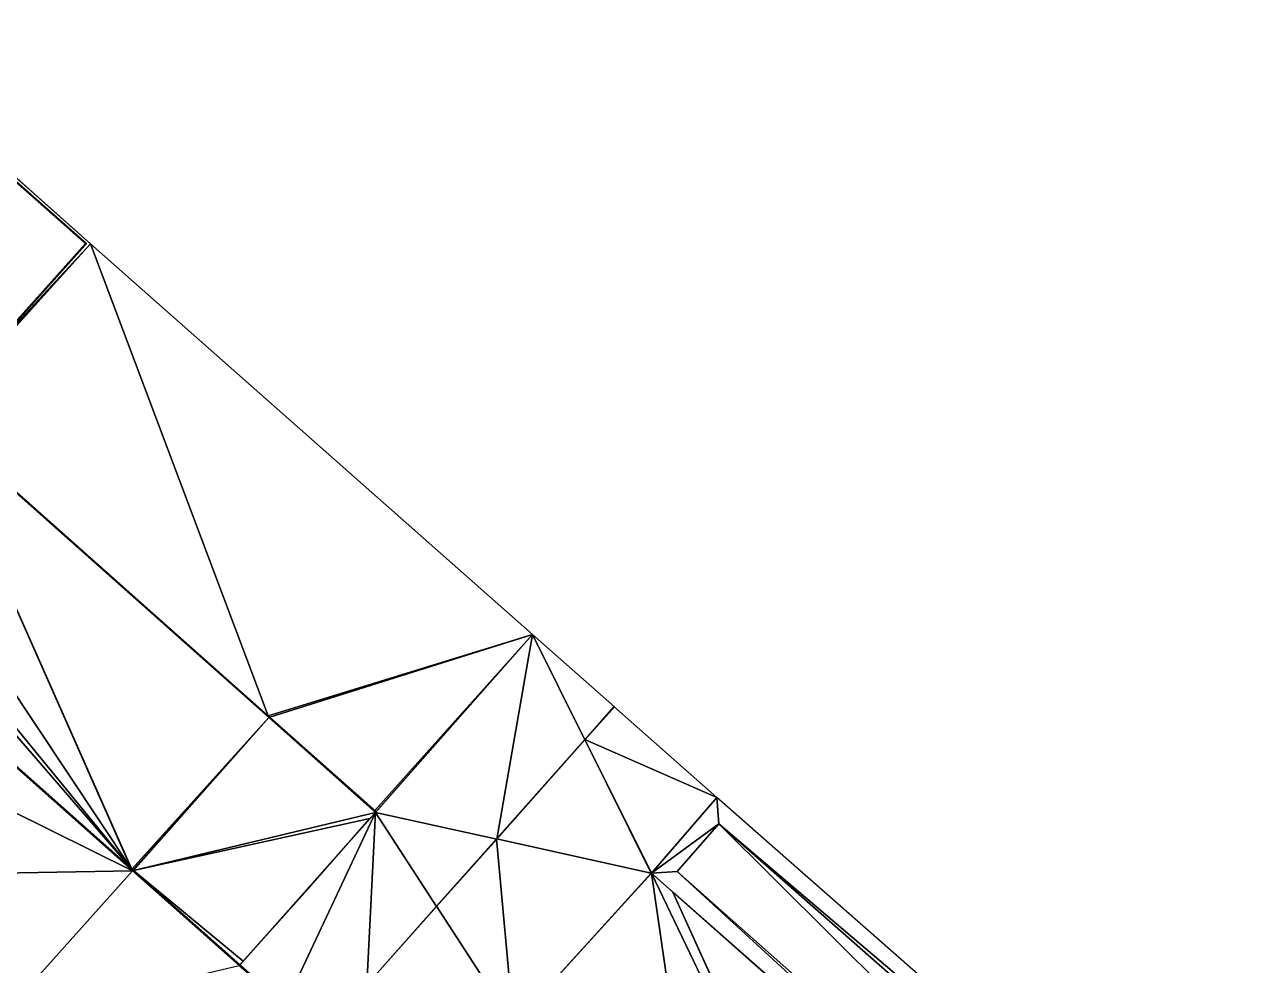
# Model space of a CAD drawing. Header units: metres. Extents: x 1634389 to 1634634, y 8249577 to 8249800.
# Drawn here: x 1634437.72 to 1634467.7, y 8249768.64 to 8249791.58 of the extents above; entities that cross this region are included whole.
import ezdxf

# ---------------------------------------------------------------- set-up
doc = ezdxf.new("R2010")
doc.units = ezdxf.units.M
doc.header["$LTSCALE"] = 2
doc.linetypes.add('CACHE2', pattern=[4.7625, 3.175, -1.5875])
for name, color, linetype in [('CONTOUR-BATIMENT', 5, 'Continuous'), ('MNT-02-BASSIN-FF-30', 205, 'Continuous'), ('MNT-02-BATIMENT FINI-FF-0', 1, 'Continuous'), ('MNT-02-BETON DESACTIVE FF-35', 7, 'Continuous'), ('MNT-02-ESPACE VERT-FF-30', 221, 'Continuous'), ('MNT-02-ESPACE VERT-PRIVE-FF-30', 222, 'CACHE2'), ('MNT-02-EVERGREEN-FF-45', 7, 'Continuous'), ('MNT-02-VOIRIE LEGERE-FF-45', 7, 'Continuous')]:
    doc.layers.add(name, color=color, linetype=linetype)

msp = doc.modelspace()

# ---------------------------------------------------------------- linework, layer by layer
at = {"layer": 'CONTOUR-BATIMENT', "linetype": 'CACHE2', "ltscale": 0.05, "const_width": 0.05, "flags": 128}
msp.add_lwpolyline([(1634435.438, 8249782.018), (1634429.485, 8249787.304), (1634433.218, 8249791.542), (1634439.216, 8249786.24)], close=True, dxfattribs=at)
at = {"layer": 'MNT-02-BASSIN-FF-30', "color": 1, "linetype": 'ByBlock'}
for points in [[(1634454.601, 8249772.733, 99.4), (1634453.001, 8249770.891, 99.35), (1634454.644, 8249772.096, 99.1)], [(1634475.232, 8249754.595, 99.4), (1634454.601, 8249772.733, 99.4), (1634454.644, 8249772.096, 99.1)], [(1634454.644, 8249772.096, 99.1), (1634453.001, 8249770.891, 99.35), (1634453.633, 8249770.933, 99.06)], [(1634473.829, 8249753.027, 99.05), (1634454.644, 8249772.096, 99.1), (1634453.633, 8249770.933, 99.06)], [(1634474.935, 8249754.257, 99.1), (1634454.644, 8249772.096, 99.1), (1634473.829, 8249753.027, 99.05)], [(1634474.935, 8249754.257, 99.1), (1634475.232, 8249754.595, 99.4), (1634454.644, 8249772.096, 99.1)], [(1634453.001, 8249770.891, 99.35), (1634473.532, 8249752.69, 99.35), (1634453.633, 8249770.933, 99.06)], [(1634473.532, 8249752.69, 99.35), (1634473.829, 8249753.027, 99.05), (1634453.633, 8249770.933, 99.06)]]:
    msp.add_3dface(points, dxfattribs=at)
at = {"layer": 'MNT-02-BATIMENT FINI-FF-0', "color": 5, "linetype": 'ByBlock'}
msp.add_3dface([(1634435.45, 8249781.991, 99.642), (1634439.322, 8249786.235, 99.72), (1634433.34, 8249791.556, 99.78)], dxfattribs=at)
at = {"layer": 'MNT-02-BETON DESACTIVE FF-35', "color": 6, "linetype": 'ByBlock'}
for points in [[(1634435.45, 8249781.991, 99.292), (1634439.322, 8249786.235, 99.37), (1634433.344, 8249791.538, 99.43)], [(1634439.322, 8249786.235, 99.37), (1634435.45, 8249781.991, 99.292), (1634435.469, 8249781.974, 99.292)]]:
    msp.add_3dface(points, dxfattribs=at)
at = {"layer": 'MNT-02-ESPACE VERT-FF-30', "linetype": 'ByBlock'}
for points in [[(1634439.322, 8249786.235, 99.42), (1634435.436, 8249782.054, 99.343), (1634435.457, 8249781.998, 99.342)], [(1634439.322, 8249786.235, 99.42), (1634435.457, 8249781.998, 99.342), (1634443.655, 8249774.728, 99.29)], [(1634450.103, 8249776.707, 99.41), (1634439.322, 8249786.235, 99.42), (1634443.655, 8249774.728, 99.29)], [(1634450.103, 8249776.707, 99.41), (1634443.655, 8249774.728, 99.29), (1634443.695, 8249774.693, 99.29)], [(1634450.103, 8249776.707, 99.41), (1634443.695, 8249774.693, 99.29), (1634446.261, 8249772.416, 99.31)], [(1634450.103, 8249776.707, 99.41), (1634446.261, 8249772.416, 99.31), (1634446.292, 8249772.396, 99.311)], [(1634446.292, 8249772.396, 99.311), (1634446.273, 8249772.373, 99.31), (1634450.103, 8249776.707, 99.41)], [(1634450.103, 8249776.707, 99.41), (1634446.273, 8249772.373, 99.31), (1634449.229, 8249771.722, 99.328)], [(1634450.103, 8249776.707, 99.41), (1634449.229, 8249771.722, 99.328), (1634451.382, 8249774.14, 99.384)], [(1634450.103, 8249776.707, 99.41), (1634451.382, 8249774.14, 99.384), (1634452.098, 8249774.944, 99.406)], [(1634446.271, 8249772.373, 99.31), (1634442.962, 8249768.649, 99.246), (1634442.963, 8249768.648, 99.246)], [(1634446.271, 8249772.373, 99.31), (1634442.963, 8249768.648, 99.246), (1634446.273, 8249772.373, 99.31)], [(1634444.07, 8249767.681, 99.27), (1634446.273, 8249772.373, 99.31), (1634442.963, 8249768.648, 99.246)], [(1634446.062, 8249768.167, 99.55), (1634446.273, 8249772.373, 99.31), (1634444.07, 8249767.681, 99.27)], [(1634447.765, 8249770.079, 99.416), (1634446.273, 8249772.373, 99.31), (1634446.062, 8249768.167, 99.55)], [(1634446.272, 8249772.374, 99.31), (1634446.271, 8249772.373, 99.31), (1634446.273, 8249772.373, 99.31)], [(1634446.292, 8249772.396, 99.311), (1634446.272, 8249772.374, 99.31), (1634446.273, 8249772.373, 99.31)], [(1634447.765, 8249770.079, 99.416), (1634449.229, 8249771.722, 99.328), (1634446.273, 8249772.373, 99.31)]]:
    msp.add_3dface(points, dxfattribs=at)
at = {"layer": 'MNT-02-ESPACE VERT-PRIVE-FF-30', "linetype": 'ByBlock'}
for points in [[(1634454.601, 8249772.733, 99.4), (1634452.089, 8249774.952, 99.406), (1634451.377, 8249774.151, 99.384)], [(1634451.377, 8249774.151, 99.384), (1634449.221, 8249771.724, 99.328), (1634453, 8249770.891, 99.35)], [(1634453.001, 8249770.892, 99.35), (1634454.601, 8249772.733, 99.4), (1634451.377, 8249774.151, 99.384)], [(1634453, 8249770.891, 99.35), (1634453.001, 8249770.892, 99.35), (1634451.377, 8249774.151, 99.384)], [(1634449.221, 8249771.724, 99.328), (1634447.763, 8249770.082, 99.416), (1634449.64, 8249767.195, 99.55)], [(1634452.999, 8249770.89, 99.35), (1634453, 8249770.891, 99.35), (1634449.221, 8249771.724, 99.328)], [(1634452.999, 8249770.89, 99.35), (1634449.221, 8249771.724, 99.328), (1634449.64, 8249767.195, 99.55)], [(1634453.001, 8249770.888, 99.35), (1634453, 8249770.89, 99.35), (1634449.64, 8249767.195, 99.55)], [(1634453, 8249770.89, 99.35), (1634452.999, 8249770.89, 99.35), (1634449.64, 8249767.195, 99.55)], [(1634449.64, 8249767.195, 99.55), (1634454.114, 8249763.209, 99.549), (1634453.001, 8249770.888, 99.35)], [(1634453.003, 8249770.887, 99.35), (1634453.001, 8249770.888, 99.35), (1634454.114, 8249763.209, 99.549)], [(1634453.527, 8249770.425, 99.35), (1634453.003, 8249770.887, 99.35), (1634458.593, 8249759.218, 99.55)], [(1634454.114, 8249763.209, 99.549), (1634458.593, 8249759.218, 99.55), (1634453.003, 8249770.887, 99.35)], [(1634453.527, 8249770.425, 99.35), (1634458.593, 8249759.218, 99.55), (1634458.634, 8249759.182, 99.55)], [(1634458.634, 8249759.182, 99.55), (1634473.532, 8249752.69, 99.35), (1634453.527, 8249770.425, 99.35)], [(1634470.663, 8249755.32, 99.308), (1634453.527, 8249770.425, 99.35), (1634473.532, 8249752.69, 99.35)], [(1634447.763, 8249770.082, 99.416), (1634446.062, 8249768.167, 99.55), (1634449.64, 8249767.195, 99.55)]]:
    msp.add_3dface(points, dxfattribs=at)
at = {"layer": 'MNT-02-EVERGREEN-FF-45', "color": 1, "linetype": 'ByBlock'}
for points in [[(1634429.479, 8249787.297, 99.23), (1634428.163, 8249785.836, 99.192), (1634440.313, 8249771.003, 99.041)], [(1634435.45, 8249781.991, 99.192), (1634429.479, 8249787.297, 99.23), (1634440.313, 8249771.003, 99.041)], [(1634427.824, 8249785.451, 99.182), (1634440.313, 8249771.003, 99.041), (1634428.163, 8249785.836, 99.192)], [(1634426.162, 8249783.581, 99.134), (1634440.313, 8249771.003, 99.041), (1634427.824, 8249785.451, 99.182)], [(1634443.652, 8249774.737, 99.141), (1634435.466, 8249782.009, 99.192), (1634435.45, 8249781.991, 99.192)], [(1634440.333, 8249770.985, 99.041), (1634443.671, 8249774.685, 99.14), (1634435.45, 8249781.991, 99.192)], [(1634443.652, 8249774.737, 99.141), (1634435.45, 8249781.991, 99.192), (1634443.671, 8249774.685, 99.14)], [(1634440.313, 8249771.003, 99.041), (1634440.333, 8249770.985, 99.041), (1634435.45, 8249781.991, 99.192)], [(1634443.699, 8249774.694, 99.141), (1634443.652, 8249774.737, 99.141), (1634443.671, 8249774.685, 99.14)], [(1634440.333, 8249770.985, 99.041), (1634440.361, 8249770.961, 99.04), (1634443.671, 8249774.685, 99.14)], [(1634440.361, 8249770.961, 99.04), (1634440.37, 8249770.953, 99.04), (1634443.671, 8249774.685, 99.14)], [(1634440.37, 8249770.953, 99.04), (1634446.271, 8249772.373, 99.16), (1634443.671, 8249774.685, 99.14)], [(1634443.699, 8249774.694, 99.141), (1634443.671, 8249774.685, 99.14), (1634446.272, 8249772.374, 99.16)], [(1634446.271, 8249772.373, 99.16), (1634446.272, 8249772.374, 99.16), (1634443.671, 8249774.685, 99.14)], [(1634446.272, 8249772.374, 99.16), (1634446.289, 8249772.393, 99.16), (1634443.699, 8249774.694, 99.141)], [(1634446.138, 8249772.221, 99.157), (1634446.271, 8249772.373, 99.16), (1634440.37, 8249770.953, 99.04)], [(1634440.37, 8249770.953, 99.04), (1634443.051, 8249768.748, 99.098), (1634446.138, 8249772.221, 99.157)], [(1634444.634, 8249770.511, 99.129), (1634446.138, 8249772.221, 99.157), (1634443.051, 8249768.748, 99.098)], [(1634440.37, 8249770.953, 99.04), (1634442.962, 8249768.649, 99.096), (1634443.051, 8249768.748, 99.098)]]:
    msp.add_3dface(points, dxfattribs=at)
at = {"layer": 'MNT-02-VOIRIE LEGERE-FF-45', "linetype": 'ByBlock'}
for points in [[(1634426.133, 8249783.581, 99.134), (1634423.333, 8249779.38, 99.21), (1634440.35, 8249770.948, 99.04)], [(1634426.148, 8249783.598, 99.134), (1634426.133, 8249783.581, 99.134), (1634440.289, 8249771.04, 99.041)], [(1634440.35, 8249770.948, 99.04), (1634440.289, 8249771.04, 99.041), (1634426.133, 8249783.581, 99.134)], [(1634440.35, 8249770.948, 99.04), (1634423.333, 8249779.38, 99.21), (1634432.967, 8249770.819, 99.147)], [(1634437.028, 8249767.242, 99.12), (1634440.35, 8249770.948, 99.04), (1634432.967, 8249770.819, 99.147)], [(1634440.35, 8249770.948, 99.04), (1634437.028, 8249767.242, 99.12), (1634442.952, 8249768.636, 99.096)], [(1634440.322, 8249771.01, 99.041), (1634440.289, 8249771.04, 99.041), (1634440.35, 8249770.948, 99.04)], [(1634440.368, 8249770.969, 99.041), (1634440.322, 8249771.01, 99.041), (1634440.35, 8249770.948, 99.04)], [(1634440.383, 8249770.956, 99.041), (1634440.368, 8249770.969, 99.041), (1634440.35, 8249770.948, 99.04)], [(1634440.383, 8249770.956, 99.041), (1634440.35, 8249770.948, 99.04), (1634442.952, 8249768.636, 99.096)], [(1634442.971, 8249768.657, 99.097), (1634440.383, 8249770.956, 99.041), (1634442.952, 8249768.636, 99.096)], [(1634444.07, 8249767.681, 99.12), (1634442.971, 8249768.657, 99.097), (1634442.952, 8249768.636, 99.096)]]:
    msp.add_3dface(points, dxfattribs=at)

doc.saveas('drawing.dxf')
